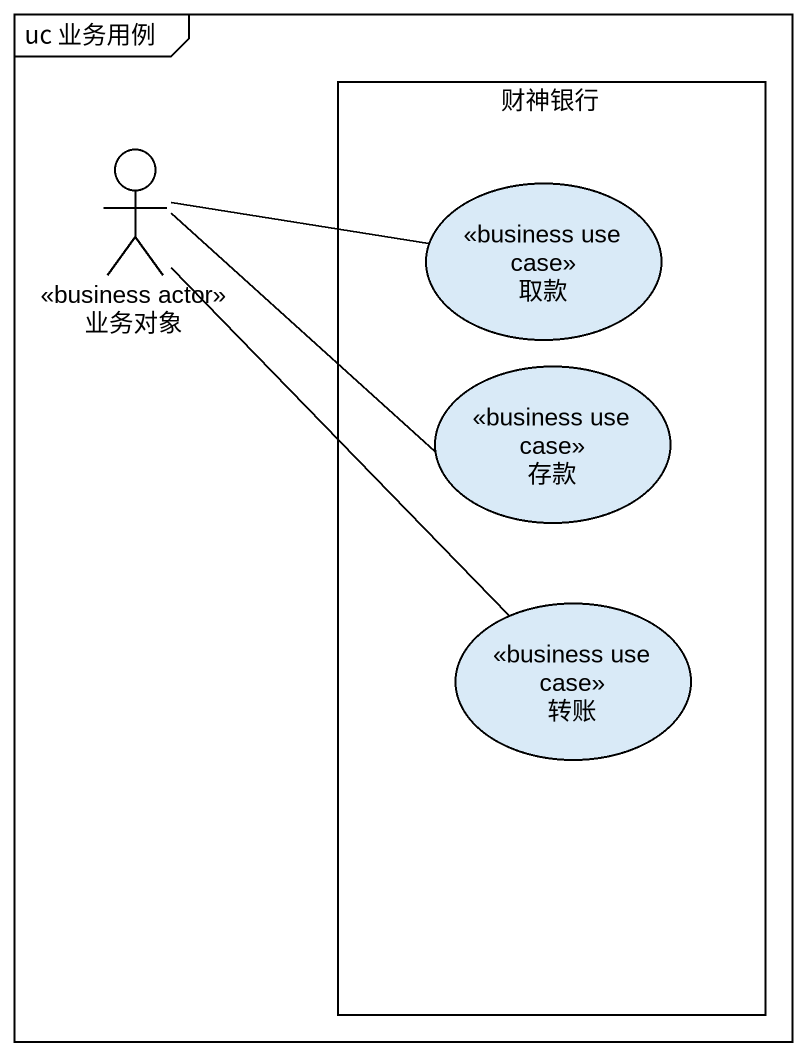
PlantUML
@startuml
mainframe uc 业务用例
actor 业务对象 <<business actor>>
rectangle 财神银行 {
  usecase 取款 <<business use case>>
  usecase 存款 <<business use case>>
  usecase 转账 <<business use case>>
}
业务对象 -right- 取款
业务对象 -right- 存款
业务对象 -- 转账
@enduml
